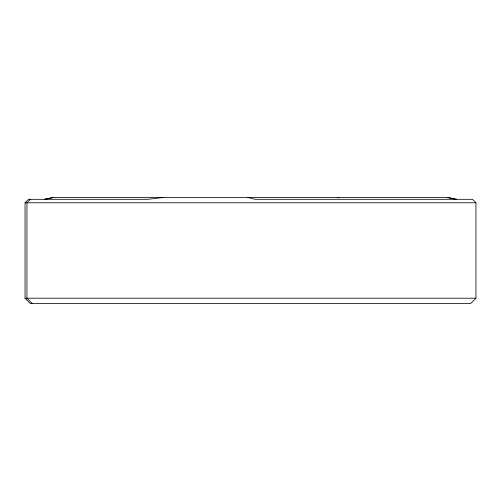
<?xml version="1.0" encoding="UTF-8"?>
<svg xmlns="http://www.w3.org/2000/svg" width="501" height="501" viewBox="0 0 501 501"><rect width="100%" height="100%" fill="white"/><g stroke="black" fill="none" stroke-linecap="round" stroke-linejoin="round"><path stroke-width="0.75" d="M30.436 199.31L26.973 202.792L26.973 298.208L32.246 303.512M247.845 197.488L255.26 199.31L472.481 199.31L475.95 202.792L475.95 298.208L470.664 303.512L30.336 303.512L25.05 298.208L25.05 202.792L28.519 199.31L147.582 199.31L163.576 197.488M45.115 199.31L53.707 197.488M44.213 199.31L53 197.488L448 197.488L456.787 199.31M25.05 202.792L475.95 202.792M25.05 298.208L475.95 298.208M337.423 197.488L338.945 197.663M447.293 197.488L455.171 199.154"/></g></svg>
